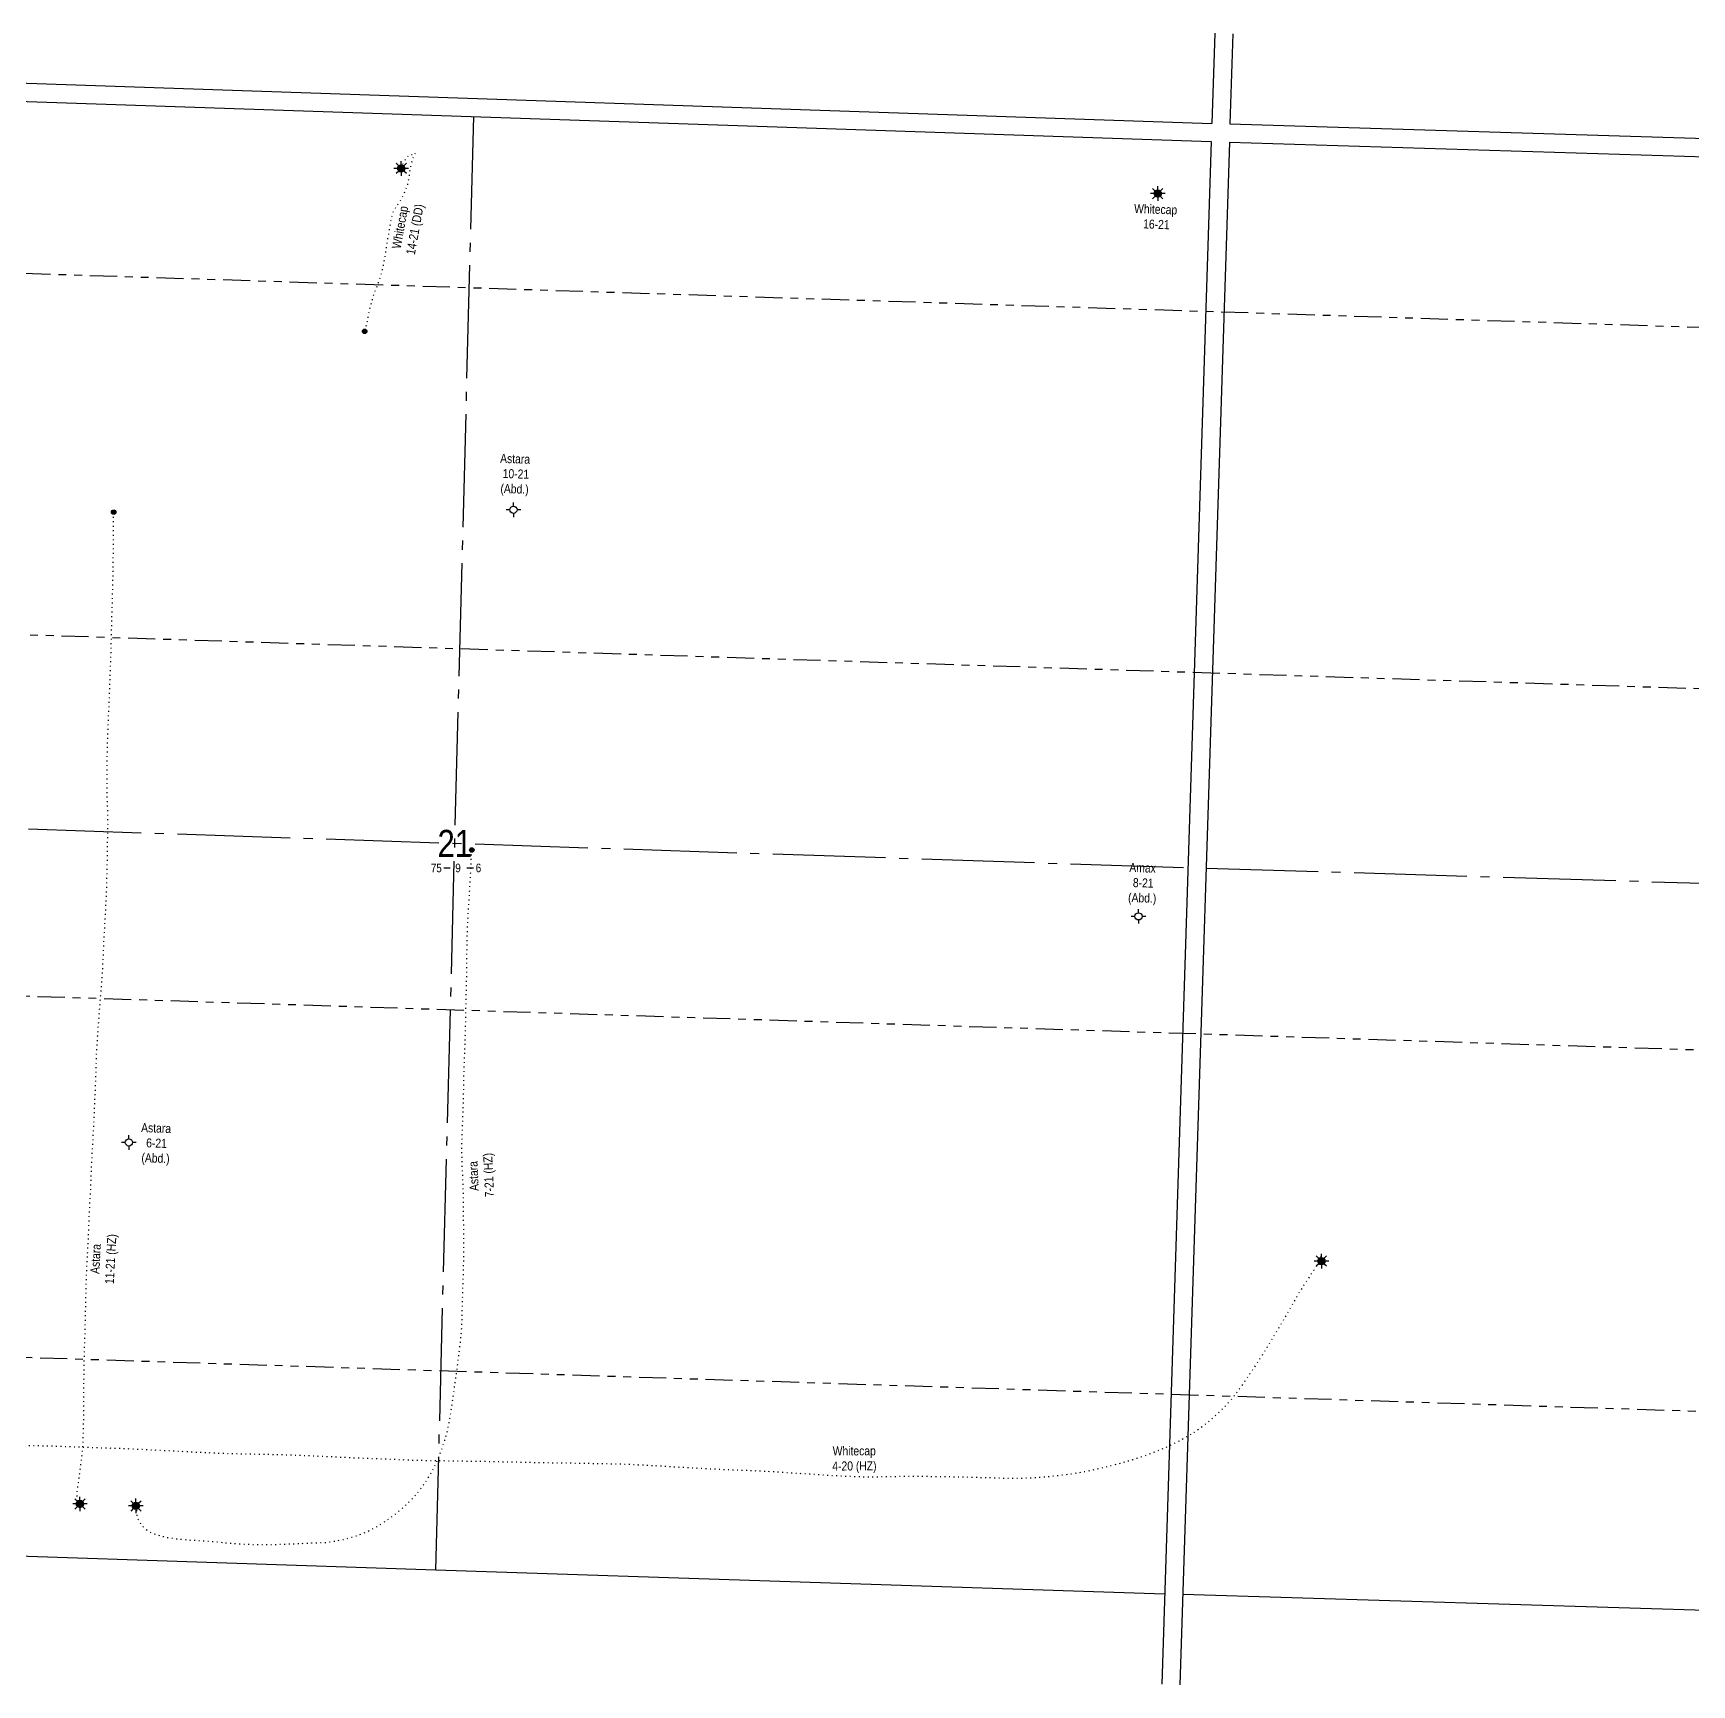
# Model space of a CAD drawing. Extents: x 350119 to 360339, y 6149858 to 6155226.
# Drawn here: x 352285 to 354122, y 6153334 to 6155163 of the extents above; entities that cross this region are included whole.
import ezdxf
from ezdxf.enums import TextEntityAlignment as Align

# ---------------------------------------------------------------- set-up
doc = ezdxf.new("R2010")
doc.units = 0
doc.header["$LTSCALE"] = 5
for name, pattern in [('foc-DOT', [1, 0.2, -0.8]), ('foc-DRILLPATH', [14.75, 6, -1.75, 1.75, -1.75, 1.75, -1.75]), ('foc-QUARTERLINE', [33, 25, -3, 2, -3])]:
    doc.linetypes.add(name, pattern=pattern)
for name, color, linetype in [('10', 1, 'Continuous'), ('9', 3, 'Continuous'), ('AS-DRILL', 8, 'foc-DOT'), ('AS-DRILL-T', 8, 'Continuous'), ('DETAIL-HZ-Existing', 8, 'foc-DOT'), ('F-WS-S', 8, 'Continuous'), ('L-QSEC', 8, 'foc-QUARTERLINE'), ('L-SEC', 7, 'Continuous'), ('L-SECLBL', 7, 'Continuous'), ('P-PDRILLPATH', 12, 'foc-DRILLPATH')]:
    doc.layers.add(name, color=color, linetype=linetype)
doc.styles.add('80L', font='ARIALN.TTF', dxfattribs={"height": 10})
doc.styles.add('SIMPLEX', font='ARIALN.TTF')

# ---------------------------------------------------------------- blocks, each defined once
blk = doc.blocks.new('L-SECLBL')
at = {"layer": '9', "color": 7}
for p, q in [((-5.1, -27.8), (-12.3, -27.8)), ((20.7, -27.8), (13.5, -27.8))]:
    blk.add_line(p, q, dxfattribs=at)
at = {"layer": '10', "color": 2, "style": 'SIMPLEX'}
blk.add_attdef('SEC', text='', height=30, dxfattribs=at).set_placement((0, 0), align=Align.MIDDLE)
at = {"layer": '10', "color": 5, "style": '80L'}
blk.add_attdef('TWP', text='', height=9.5, dxfattribs=at).set_placement((-14.4, -27.4), align=Align.MIDDLE_RIGHT)
blk.add_attdef('RGE', text='', height=9.5, dxfattribs=at).set_placement((3.6, -27.4), align=Align.MIDDLE_CENTER)
blk.add_attdef('MER', text='', height=9.5, dxfattribs=at).set_placement((23.2, -27.4), align=Align.MIDDLE_LEFT)
blk = doc.blocks.new('GAS')
h = blk.add_hatch(color=255)
h.dxf.hatch_style = 1
edge = h.paths.add_edge_path()
edge.add_arc((0, 0), 0.9, 0, 360)
for p, q in [((-0.81, 0), (-1.62, 0)), ((-0.57, 0.57), (-1.14, 1.14)), ((0, 0.81), (0, 1.62)), ((0.57, 0.57), (1.14, 1.14)), ((1.62, 0), (0.81, 0)), ((-0.57, -0.57), (-1.14, -1.14)), ((0, -0.81), (0, -1.62)), ((1.14, -1.14), (0.57, -0.57))]:
    blk.add_line(p, q)
blk.add_circle((0, 0), 0.8)
blk = doc.blocks.new('GABD')
for p, q in [((-0.81, 0), (-1.62, 0)), ((0, 0.81), (0, 1.62)), ((1.62, 0), (0.81, 0)), ((0, -0.81), (0, -1.62))]:
    blk.add_line(p, q)
blk.add_circle((0, 0), 0.8)
blk = doc.blocks.new('BH-Existing')
at = {"layer": 'AS-DRILL-T'}
h = blk.add_hatch(color=256, dxfattribs=at)
h.dxf.hatch_style = 1
edge = h.paths.add_edge_path()
edge.add_arc((0, 0), 0.5, 0, 360)
blk.add_circle((0, 0), 0.5, dxfattribs=at)

msp = doc.modelspace()

# ---------------------------------------------------------------- linework, layer by layer
at = {"layer": 'AS-DRILL', "flags": 128}
msp.add_lwpolyline([(353710.497, 6153803.69), (353710.497, 6153803.69), (353710.32, 6153803.776), (353709.955, 6153803.938), (353709.4, 6153804.097), (353708.472, 6153803.878), (353707.635, 6153802.795), (353707.553, 6153802.137), (353707.73, 6153801.741), (353707.907, 6153801.635), (353708.163, 6153801.807), (353708.505, 6153802.166), (353708.897, 6153802.813), (353708.877, 6153803.434), (353708.491, 6153803.837), (353708.247, 6153804.336), (353708.096, 6153804.901), (353708.122, 6153805.4), (353708.309, 6153805.884), (353708.369, 6153806.202), (353708.414, 6153806.351), (353708.542, 6153806.587), (353708.586, 6153806.986), (353708.52, 6153807.428), (353708.525, 6153807.558), (353708.52, 6153807.428), (353708.551, 6153807.447), (353708.598, 6153807.656), (353708.81, 6153807.709), (353709.226, 6153807.605), (353709.693, 6153807.789), (353709.988, 6153807.949), (353710.057, 6153808.207), (353710.426, 6153808.455), (353710.872, 6153808.34), (353711.142, 6153808.341), (353711.355, 6153808.114), (353711.399, 6153807.652), (353711.414, 6153807.502), (353711.396, 6153807.542), (353711.278, 6153807.606), (353711.158, 6153807.63), (353711.101, 6153807.722), (353711.089, 6153807.953), (353711.425, 6153808.112), (353711.933, 6153807.764), (353712.324, 6153807.471), (353712.372, 6153807.42), (353712.356, 6153807.24), (353712.638, 6153807.001), (353712.708, 6153806.698), (353712.697, 6153806.348), (353712.788, 6153806.095), (353712.857, 6153806.053), (353712.897, 6153806.052), (353712.916, 6153806.041), (353712.873, 6153805.952), (353712.6, 6153805.561), (353711.984, 6153804.791), (353711.094, 6153803.6), (353709.96, 6153802.007), (353708.648, 6153800.15), (353707.168, 6153798.078), (353705.477, 6153795.673), (353703.573, 6153792.905), (353701.488, 6153789.773), (353699.23, 6153786.286), (353696.742, 6153782.477), (353694.056, 6153778.424), (353691.269, 6153774.065), (353688.369, 6153769.328), (353685.286, 6153764.198), (353682.061, 6153758.683), (353678.746, 6153752.9), (353675.273, 6153746.863), (353671.673, 6153740.629), (353667.947, 6153734.2), (353664.054, 6153727.586), (353659.991, 6153720.937), (353655.739, 6153714.065), (353651.491, 6153706.983), (353647.148, 6153699.764), (353642.534, 6153692.514), (353637.7, 6153685.291), (353637.469, 6153684.958), (353632.745, 6153678.012), (353627.757, 6153670.654), (353622.648, 6153663.27), (353620.726, 6153660.562), (353617.341, 6153655.963), (353611.715, 6153648.966), (353605.61, 6153642.326), (353599.206, 6153635.996), (353592.606, 6153629.813), (353585.745, 6153623.888), (353578.545, 6153618.315), (353571.017, 6153613.103), (353563.193, 6153608.311), (353555.113, 6153603.948), (353546.862, 6153599.86), (353538.439, 6153595.999), (353529.811, 6153592.314), (353520.992, 6153588.876), (353512.092, 6153585.741), (353503.039, 6153582.781), (353493.855, 6153580.126), (353484.608, 6153577.663), (353475.342, 6153575.25), (353465.558, 6153572.885), (353456.115, 6153570.858), (353446.679, 6153569.042), (353442.372, 6153568.285), (353437.181, 6153567.437), (353427.59, 6153566.086), (353418.018, 6153564.984), (353408.34, 6153563.997), (353398.718, 6153563.187), (353389.104, 6153562.627), (353379.487, 6153562.297), (353369.859, 6153562.198), (353360.208, 6153562.34), (353340.897, 6153562.933), (353321.634, 6153563.456), (353302.356, 6153563.848), (353283.096, 6153564.17), (353263.881, 6153564.351), (353244.597, 6153564.243), (353225.614, 6153563.876), (353206.871, 6153563.79), (353187.968, 6153564.32), (353169.211, 6153565.326), (353150.662, 6153566.565), (353128.987, 6153567.968), (353109.737, 6153569.2), (353090.564, 6153570.309), (353071.289, 6153571.092), (353052.003, 6153571.825), (353032.704, 6153572.789), (353013.468, 6153573.81), (352994.183, 6153574.904), (352974.941, 6153576.066), (352955.707, 6153577.147), (352936.333, 6153577.963), (352917.087, 6153578.405), (352897.817, 6153578.717), (352878.547, 6153579.049), (352859.247, 6153579.373), (352839.929, 6153579.737), (352820.681, 6153580.118), (352801.494, 6153580.538), (352782.206, 6153580.921), (352762.966, 6153581.242), (352743.675, 6153581.545), (352724.462, 6153581.776), (352705.179, 6153582.298), (352685.915, 6153583.101), (352666.637, 6153583.784), (352647.381, 6153584.526), (352628.092, 6153585.469), (352608.842, 6153586.401), (352589.59, 6153587.253), (352570.294, 6153587.986), (352551.041, 6153588.518), (352531.765, 6153588.95), (352512.478, 6153589.363), (352493.155, 6153589.897), (352473.882, 6153590.72), (352454.615, 6153591.732), (352436.017, 6153592.682), (352417.167, 6153593.591), (352398.308, 6153594.54), (352379.564, 6153595.335), (352360.994, 6153595.944), (352342.406, 6153596.583), (352323.508, 6153597.273), (352304.649, 6153597.902), (352284.966, 6153598.438), (352267.289, 6153598.837), (352248.653, 6153599.238), (352230.055, 6153599.608), (352211.314, 6153599.883), (352192.668, 6153600.314), (352174.043, 6153601.065), (352155.365, 6153602.038), (352136.509, 6153603.087), (352117.888, 6153603.958), (352099.232, 6153604.679), (352080.734, 6153605.346), (352062.071, 6153605.868), (352043.417, 6153606.36), (352024.845, 6153606.899), (352006.072, 6153607.415), (351987.418, 6153607.897), (351968.776, 6153608.448), (351950.146, 6153609.069), (351931.466, 6153609.662), (351912.68, 6153610.378), (351893.953, 6153611.082), (351875.52, 6153611.617), (351855.864, 6153612.062), (351836.631, 6153612.263), (351817.346, 6153612.435), (351798.07, 6153612.878), (351778.819, 6153613.47), (351759.578, 6153614.051), (351740.353, 6153614.832), (351721.098, 6153615.874), (351701.953, 6153616.952), (351682.653, 6153617.876), (351663.354, 6153618.519), (351644.094, 6153618.831), (351624.839, 6153618.993), (351605.655, 6153619.202), (351586.389, 6153619.324), (351567.115, 6153619.236), (351547.896, 6153619.266), (351528.626, 6153619.909), (351509.329, 6153620.902), (351490.038, 6153621.806), (351480.416, 6153622.196), (351470.795, 6153622.607), (351461.196, 6153623.117), (351451.588, 6153623.618), (351432.307, 6153624.51), (351413.082, 6153625.271), (351393.809, 6153625.814), (351374.481, 6153626.188), (351355.068, 6153626.415), (351335.788, 6153626.737), (351316.616, 6153627.296), (351297.356, 6153627.908), (351278.099, 6153628.31), (351258.948, 6153628.588), (351239.69, 6153628.98), (351220.403, 6153629.673), (351201.134, 6153630.916), (351181.891, 6153632.368), (351162.599, 6153633.511), (351143.36, 6153634.473), (351124.042, 6153635.137), (351104.794, 6153635.498), (351085.506, 6153635.901), (351066.243, 6153636.413), (351046.987, 6153636.865), (351027.799, 6153637.244), (351008.496, 6153637.768), (351000.488, 6153638.043)], dxfattribs=at)
at = {"layer": 'DETAIL-HZ-Existing', "flags": 128}
for points in [[(352692.862, 6155012.859), (352694.208, 6155016.606), (352695.455, 6155019.476), (352697.121, 6155022.292), (352699.202, 6155024.973), (352701.439, 6155027.54), (352703.36, 6155028.426), (352705.62, 6155028.1), (352707.537, 6155028.556), (352708.298, 6155029.18), (352708.439, 6155029.506), (352708.422, 6155029.577), (352708.274, 6155029.341), (352707.816, 6155028.526), (352707.103, 6155027.26), (352706.351, 6155025.714), (352705.689, 6155023.895), (352704.936, 6155021.719), (352704.098, 6155019.126), (352703.351, 6155016.249), (352702.64, 6155012.941), (352702.078, 6155009.018), (352701.492, 6155004.685), (352700.755, 6155000.307), (352700.012, 6154996.06), (352698.897, 6154992.065), (352697.327, 6154988.226), (352695.533, 6154984.254), (352693.66, 6154980.314), (352691.534, 6154976.594), (352689.839, 6154974.109), (352687.411, 6154970.629), (352685.141, 6154967.103), (352683.187, 6154963.136), (352681.882, 6154958.547), (352681.008, 6154953.674), (352680.205, 6154948.828), (352679.366, 6154944.094), (352678.56, 6154939.478), (352677.768, 6154934.952), (352677.027, 6154930.475), (352676.339, 6154926.085), (352675.685, 6154921.795), (352675.062, 6154917.553), (352674.373, 6154913.424), (352673.63, 6154909.477), (352672.822, 6154905.672), (352671.957, 6154901.959), (352671.115, 6154898.335), (352670.097, 6154894.547), (352668.798, 6154890.728), (352667.537, 6154887.119), (352666.389, 6154883.635), (352665.094, 6154880.237), (352663.533, 6154876.647), (352662.043, 6154872.505), (352660.817, 6154868.194), (352659.681, 6154864.149), (352658.55, 6154860.255), (352657.515, 6154856.258), (352656.569, 6154851.927), (352655.759, 6154847.482), (352655.006, 6154843.225), (352653.99, 6154838.876), (352653.542, 6154837.18), (352652.364, 6154832.497)], [(352336.985, 6153533.989), (352336.866, 6153534.033), (352336.708, 6153534.089), (352336.57, 6153534.133), (352336.431, 6153534.188), (352336.303, 6153534.252), (352336.166, 6153534.317), (352336.037, 6153534.371), (352335.919, 6153534.425), (352335.79, 6153534.47), (352335.683, 6153534.533), (352335.585, 6153534.617), (352335.488, 6153534.7), (352335.37, 6153534.774), (352335.263, 6153534.848), (352335.145, 6153534.922), (352335.028, 6153535.016), (352334.911, 6153535.1), (352334.804, 6153535.193), (352334.707, 6153535.277), (352334.61, 6153535.37), (352334.513, 6153535.463), (352334.407, 6153535.577), (352334.31, 6153535.68), (352334.223, 6153535.773), (352334.137, 6153535.876), (352334.06, 6153535.969), (352333.994, 6153536.091), (352333.933, 6153536.353), (352333.889, 6153536.835), (352333.864, 6153537.576), (352333.827, 6153538.568), (352333.768, 6153539.781), (352333.701, 6153541.364), (352333.701, 6153543.435), (352333.83, 6153546.072), (352334.109, 6153549.315), (352334.54, 6153553.202), (352335.162, 6153557.714), (352335.932, 6153562.771), (352336.768, 6153568.286), (352337.597, 6153574.191), (352338.407, 6153580.408), (352339.152, 6153586.796), (352339.803, 6153593.358), (352340.278, 6153600.046), (352340.578, 6153606.87), (352340.762, 6153613.827), (352340.92, 6153620.896), (352341.133, 6153628.113), (352341.331, 6153635.471), (352341.391, 6153642.923), (352341.285, 6153650.471), (352341.201, 6153658.088), (352341.289, 6153665.759), (352341.449, 6153673.478), (352341.562, 6153681.299), (352341.679, 6153689.249), (352341.852, 6153697.348), (352342.071, 6153705.635), (352342.376, 6153714.1), (352342.645, 6153722.706), (352342.85, 6153731.474), (352343.04, 6153740.382), (352343.283, 6153749.379), (352343.539, 6153758.486), (352343.769, 6153767.683), (352343.99, 6153776.951), (352344.234, 6153786.278), (352344.589, 6153795.641), (352345.158, 6153806.298), (352345.78, 6153817.334), (352346.235, 6153826.704), (352346.557, 6153835.098), (352346.947, 6153845.47), (352347.383, 6153854.861), (352347.848, 6153864.231), (352348.344, 6153873.609), (352348.899, 6153882.966), (352349.334, 6153892.327), (352349.629, 6153901.692), (352350.014, 6153911.064), (352350.516, 6153920.623), (352351.053, 6153930.03), (352351.58, 6153939.458), (352352.117, 6153948.865), (352352.564, 6153958.275), (352352.93, 6153967.678), (352353.347, 6153977.1), (352353.784, 6153986.51), (352354.201, 6153995.932), (352354.557, 6154005.335), (352354.855, 6154014.76), (352355.163, 6154024.205), (352355.489, 6154033.619), (352355.965, 6154043.009), (352356.602, 6154052.403), (352357.299, 6154061.815), (352357.985, 6154071.207), (352358.661, 6154080.599), (352359.368, 6154090.011), (352360.105, 6154099.411), (352360.861, 6154108.791), (352361.647, 6154118.18), (352362.244, 6154127.596), (352362.661, 6154137.007), (352363.077, 6154146.418), (352363.494, 6154155.829), (352363.991, 6154165.258), (352364.519, 6154174.686), (352365.036, 6154184.103), (352365.593, 6154193.51), (352366.069, 6154202.919), (352366.426, 6154212.333), (352366.723, 6154221.748), (352366.99, 6154231.174), (352367.207, 6154240.602), (352367.374, 6154250.022), (352367.431, 6154259.436), (352367.587, 6154268.826), (352367.855, 6154278.272), (352368.031, 6154287.671), (352367.871, 6154298.373), (352367.466, 6154307.752), (352367.152, 6154317.168), (352367.022, 6154326.687), (352367.041, 6154336.162), (352367.057, 6154345.557), (352367.087, 6154355.081), (352367.249, 6154364.641), (352367.474, 6154373.999), (352367.776, 6154383.574), (352368.14, 6154392.897), (352368.562, 6154402.468), (352368.924, 6154411.441), (352369.345, 6154420.983), (352369.795, 6154430.473), (352370.098, 6154439.788), (352370.397, 6154449.263), (352370.766, 6154458.756), (352371.097, 6154467.98), (352371.398, 6154477.536), (352371.667, 6154487.002), (352371.903, 6154496.389), (352372.139, 6154505.777), (352372.374, 6154515.154), (352372.64, 6154524.54), (352372.906, 6154533.927), (352373.142, 6154543.314), (352373.367, 6154552.702), (352373.604, 6154562.099), (352373.78, 6154571.489), (352373.905, 6154580.88), (352374.021, 6154590.271), (352374.057, 6154599.645), (352374.072, 6154609.03), (352374.108, 6154618.404), (352374.331, 6154632.184)], [(352398.928, 6153531.905), (352398.937, 6153531.875), (352398.964, 6153531.794), (352399.11, 6153531.369), (352399.251, 6153530.804), (352399.378, 6153530.109), (352399.468, 6153529.226), (352399.501, 6153528.114), (352399.488, 6153526.833), (352399.42, 6153525.415), (352399.47, 6153523.912), (352399.709, 6153522.393), (352400.075, 6153520.78), (352400.567, 6153519.053), (352401.179, 6153517.311), (352401.932, 6153515.605), (352402.865, 6153513.903), (352403.989, 6153512.224), (352405.285, 6153510.569), (352406.75, 6153508.919), (352408.396, 6153507.283), (352410.331, 6153505.627), (352412.677, 6153503.967), (352415.436, 6153502.413), (352418.513, 6153501.069), (352421.915, 6153499.884), (352425.58, 6153498.79), (352429.47, 6153497.819), (352433.494, 6153496.983), (352437.622, 6153496.274), (352441.825, 6153495.693), (352446.14, 6153495.187), (352450.519, 6153494.78), (352454.899, 6153494.412), (352459.281, 6153494.075), (352463.734, 6153493.805), (352468.227, 6153493.524), (352472.77, 6153493.231), (352477.413, 6153492.955), (352482.155, 6153492.635), (352486.933, 6153492.194), (352491.869, 6153491.708), (352497.076, 6153491.223), (352502.613, 6153490.736), (352508.42, 6153490.271), (352514.429, 6153489.838), (352520.641, 6153489.499), (352527.115, 6153489.192), (352533.884, 6153489.054), (352540.848, 6153489.05), (352547.955, 6153489.141), (352555.215, 6153489.317), (352562.587, 6153489.569), (352570.101, 6153489.847), (352577.785, 6153490.129), (352585.561, 6153490.477), (352593.446, 6153490.783), (352601.41, 6153491.065), (352609.47, 6153491.534), (352621.341, 6153493.156), (352633.105, 6153495.752), (352644.659, 6153499.236), (352655.684, 6153503.657), (352666.02, 6153509.023), (352675.977, 6153515.302), (352685.657, 6153522.28), (352695.051, 6153529.989), (352703.903, 6153538.536), (352712.011, 6153547.839), (352719.397, 6153557.706), (352725.944, 6153568.232), (352731.584, 6153579.439), (352736.573, 6153591.208), (352740.854, 6153603.371), (352744.275, 6153615.823), (352746.786, 6153628.625), (352748.769, 6153641.746), (352750.708, 6153655.079), (352752.702, 6153668.549), (352754.444, 6153681.088), (352756.572, 6153697.946), (352757.682, 6153707.133), (352758.787, 6153716.482), (352759.662, 6153725.847), (352760.128, 6153735.237), (352760.404, 6153744.643), (352760.641, 6153754.07), (352760.898, 6153763.477), (352761.224, 6153772.881), (352761.59, 6153782.285), (352761.907, 6153791.689), (352762.024, 6153801.111), (352762.011, 6153810.546), (352762.077, 6153819.939), (352762.154, 6153829.382), (352762.08, 6153838.79), (352761.957, 6153848.209), (352761.89, 6153867.052), (352761.787, 6153876.481), (352761.534, 6153885.895), (352761.11, 6153895.325), (352760.607, 6153904.737), (352760.233, 6153914.145), (352760.06, 6153923.586), (352760.077, 6153933.001), (352760.364, 6153942.436), (352760.761, 6153951.848), (352761.107, 6153961.272), (352761.444, 6153970.666), (352761.8, 6153980.069), (352761.976, 6153989.479), (352762.053, 6153998.891), (352762.289, 6154008.309), (352762.605, 6154017.704), (352762.922, 6154027.118), (352763.279, 6154036.551), (352763.616, 6154045.955), (352763.923, 6154055.381), (352764.288, 6154069.206), (352764.532, 6154083.006), (352764.886, 6154096.792), (352765.29, 6154110.606), (352765.445, 6154124.418), (352765.568, 6154138.212), (352765.743, 6154152.024), (352766.087, 6154165.82), (352766.651, 6154179.619), (352767.385, 6154193.392), (352768.176, 6154205.612), (352768.792, 6154215.017), (352769.389, 6154224.432), (352769.815, 6154233.813), (352770.202, 6154243.246), (352770.943, 6154257.229), (352770.99, 6154258.047)]]:
    msp.add_lwpolyline(points, dxfattribs=at)
at = {"layer": 'L-QSEC', "flags": 128}
for points in [[(352731.105, 6153461.074), (352773.219, 6155070.244)], [(351950.11, 6154292.522), (353564.262, 6154238.455)], [(355192.76, 6154188.611), (353584.363, 6154237.811)]]:
    msp.add_lwpolyline(points, dxfattribs=at)
at = {"layer": 'L-SEC'}
for p, q in [((353593.902, 6155162.618), (353590.697, 6155062.695)), ((353614.004, 6155162.002), (353610.799, 6155062.08)), ((351977.145, 6155117.315), (353590.733, 6155062.694)), ((351976.486, 6155097.214), (353590.052, 6155042.594)), ((353590.668, 6155062.696), (353590.7, 6155062.695)), ((353610.799, 6155062.08), (354282.514, 6155041.514)), ((353590.052, 6155042.594), (353535.267, 6153334.394)), ((353610.154, 6155041.978), (353555.369, 6153333.749)), ((353610.154, 6155041.978), (354281.899, 6155021.412)), ((352077.803, 6153482.725), (352731.105, 6153461.074)), ((352731.105, 6153461.074), (353538.472, 6153434.317)), ((354362.667, 6153409.195), (353558.572, 6153433.638))]:
    msp.add_line(p, q, dxfattribs=at)
at = {"layer": 'P-PDRILLPATH', "flags": 128}
for points in [[(351577.673, 6154429.16), (352080.153, 6154903.058), (356733.615, 6154753.316)], [(351584.967, 6154428.921), (352067.052, 6154503.376), (356720.513, 6154353.635)], [(351559.74, 6154409.745), (352040.851, 6153704.013), (356694.307, 6153554.271)], [(351567.034, 6154409.499), (352053.952, 6154103.695), (356707.41, 6153953.953)]]:
    msp.add_lwpolyline(points, dxfattribs=at)

# ---------------------------------------------------------------- block references
at = {"layer": 'AS-DRILL-T', "xscale": 4.998703300000011, "yscale": 4.998703300000011, "zscale": 4.998703300000011}
for name, p in [('BH-Existing', (352652.361, 6154832.446)), ('GABD', (352817.117, 6154634.894)), ('BH-Existing', (352374.322, 6154632.176)), ('BH-Existing', (352770.976, 6154258.082)), ('GABD', (353509.517, 6154184.686)), ('GABD', (352391.165, 6153934.363))]:
    msp.add_blockref(name, p, dxfattribs=at)
at = {"layer": 'F-WS-S', "xscale": 4.998703300000012, "yscale": 4.998703300000012, "zscale": 4.998703300000012}
for p in [(352692.862, 6155012.86), (353530.809, 6154985.018), (353712.123, 6153802.91), (352336.985, 6153533.989), (352398.928, 6153531.905)]:
    msp.add_blockref('GAS', p, dxfattribs=at)
at = {"layer": 'L-SECLBL', "color": 4, "xscale": 0.99974066, "yscale": 0.99974066, "zscale": 0.99974066}
msp.add_blockref('L-SECLBL', (352752.162, 6154265.657), dxfattribs=at).add_auto_attribs({'SEC': '21', 'TWP': '75', 'RGE': '9', 'MER': '6'})

# ---------------------------------------------------------------- texts
at = {"layer": 'AS-DRILL-T', "char_height": 9.99496, "attachment_point": 1, "style": '80L'}
for s, width, insert, rotation in [('\\pi4.4611;Whitecap\\P\\pi0.66699;14-21 (DD)', 56.02671, (352681.524, 6154920.669), 79.832028), ('\\pi0.12497;Whitecap\\P\\pi10.71;16-21', 47.35442, (353504.745, 6154973.48), 358.061229), ('\\pi7.9007;Astara \\P\\pi11.228;10-21\\P\\pi9.2984;(Abd.)', 48.39073, (352794.733, 6154697.113), 358.156942), ('\\pi9.6018;Amax \\P\\pi14.027;8-21\\P\\pi9.2984;(Abd.)', 48.39073, (353489.996, 6154244.212), 358.156942), ('\\pi7.9007;Astara \\P\\pi14.003;6-21\\P\\pi9.2984;(Abd.)', 48.39073, (352397.056, 6153956.059), 358.156942), ('\\pi11.085;Astara\\P\\pi3.4998;7-21 (HZ)', 54.75859, (352769.27, 6153869.271), 92.570249), ('\\pi11.085;Astara\\P\\pi0.66699;11-21 (HZ)', 54.75859, (352347.771, 6153778.075), 86.944756), ('\\pi3.8271;Whitecap\\P\\pi3.3021;4-20 (HZ)', 54.75859, (353166.946, 6153597.644), 0.261397)]:
    msp.add_mtext_dynamic_manual_height_columns(s, width=width, gutter_width=49.987, heights=[0], dxfattribs=dict(at, insert=insert, rotation=rotation))

doc.saveas('drawing.dxf')
